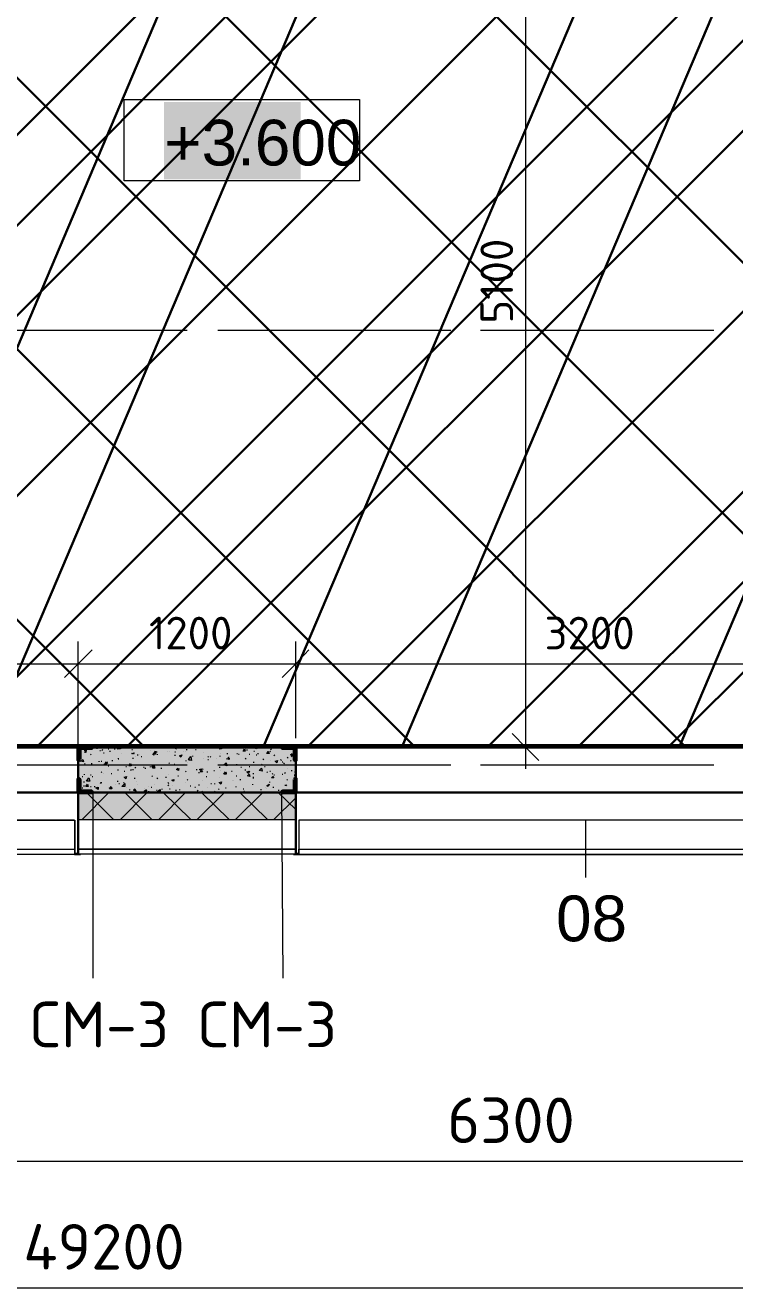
# Model space of a CAD drawing. Header units: millimetres. Extents: x -84737 to 172119, y -43083 to 59399.
# Drawn here: x 118510 to 122428, y 30360 to 37332 of the extents above; entities that cross this region are included whole.
import ezdxf

# ---------------------------------------------------------------- set-up
doc = ezdxf.new("R2010")
doc.units = ezdxf.units.MM
for name, color, linetype, lineweight in [('11) Плинтус ПЛ-2', 70, 'Continuous', 30), ('12) Наливной пол', 150, 'Continuous', 30), ('15) Штукатурка стен СТ-1.1', 161, 'Continuous', 60), ('16) Краска СТ-1.1 стена', 5, 'Continuous', 60), ('18) Краска ПТ-1 потолок', 31, 'Continuous', 30), ('20) Шпакл. баз. фин Стена', 40, 'Continuous', 60), ('22) Шпакл. баз. фин. Потолок', 102, 'Continuous', 30), ('8) Линолеум Л-1.1', 130, 'Continuous', 30)]:
    doc.layers.add(name, color=color, linetype=linetype, lineweight=lineweight)
doc.layers.add('PDF _Геометрия', color=7, linetype='Continuous')
doc.layers.add('PDF _Текст', color=7, linetype='Continuous')
doc.layers.add('PDF _Сплошная заливка', color=7, linetype='Continuous', true_color=0xffffff)
doc.styles.add('PDF GOSTCommon', font='arial.ttf')
doc.styles.add('PDF ISOCPEUR', font='isocpeur.ttf')

msp = doc.modelspace()

# ---------------------------------------------------------------- hatches: boundary and pattern name
at = {"layer": '12) Наливной пол'}
h = msp.add_hatch(dxfattribs=at)
h.set_pattern_fill('ANSI31', color=256, scale=222)
h.paths.add_polyline_path([(114514.8, 42635.7), (112106.2, 42635.7), (112106.2, 33344.1), (114514.8, 33344.1)])
h.paths.add_polyline_path([(124026.4, 38444.9), (124026.4, 33348.3), (114586.7, 33348.3), (114586.7, 39884.2), (116707.5, 39884.2), (116707.5, 38444.9)])
h.paths.add_polyline_path([(129605.6, 33344.1), (124106.9, 33344.1), (124106.9, 43647.4), (129605.6, 43647.4)])
h.paths.add_polyline_path([(109494.4, 42635.7), (111903, 42635.7), (111903, 33344.1), (109494.4, 33344.1)])
h.paths.add_polyline_path([(99982.7, 38444.9), (99982.7, 33348.3), (109422.4, 33348.3), (109422.4, 39884.2), (107301.6, 39884.2), (107301.6, 38444.9)])
h.paths.add_polyline_path([(94403.5, 33344.1), (99902.3, 33344.1), (99902.3, 43647.4), (94403.5, 43647.4)])
at = {"layer": '18) Краска ПТ-1 потолок'}
h = msp.add_hatch(dxfattribs=at)
h.set_pattern_fill('ANSI32', color=256, scale=222, angle=22)
h.paths.add_polyline_path([(114514.8, 42635.7), (112106.2, 42635.7), (112106.2, 33344.1), (114514.8, 33344.1)])
h.paths.add_polyline_path([(124026.4, 38444.9), (124026.4, 33348.3), (114586.7, 33348.3), (114586.7, 39884.2), (116707.5, 39884.2), (116707.5, 38444.9)])
h.paths.add_polyline_path([(129605.6, 33344.1), (124106.9, 33344.1), (124106.9, 43647.4), (129605.6, 43647.4)])
h.paths.add_polyline_path([(109494.4, 42635.7), (111903, 42635.7), (111903, 33344.1), (109494.4, 33344.1)])
h.paths.add_polyline_path([(99982.7, 38444.9), (99982.7, 33348.3), (109422.4, 33348.3), (109422.4, 39884.2), (107301.6, 39884.2), (107301.6, 38444.9)])
h.paths.add_polyline_path([(94403.5, 33344.1), (99902.3, 33344.1), (99902.3, 43647.4), (94403.5, 43647.4)])
h = msp.add_hatch(dxfattribs=at)
h.set_pattern_fill('ANSI32', color=256, scale=222, angle=22)
h.paths.add_polyline_path([(114514.8, 42635.7), (112106.2, 42635.7), (112106.2, 33344.1), (114514.8, 33344.1)])
h.paths.add_polyline_path([(124026.4, 38444.9), (124026.4, 33348.3), (114586.7, 33348.3), (114586.7, 39884.2), (116707.5, 39884.2), (116707.5, 38444.9)])
h.paths.add_polyline_path([(129605.6, 33344.1), (124106.9, 33344.1), (124106.9, 43647.4), (129605.6, 43647.4)])
h.paths.add_polyline_path([(109494.4, 42635.7), (111903, 42635.7), (111903, 33344.1), (109494.4, 33344.1)])
h.paths.add_polyline_path([(99982.7, 38444.9), (99982.7, 33348.3), (109422.4, 33348.3), (109422.4, 39884.2), (107301.6, 39884.2), (107301.6, 38444.9)])
h.paths.add_polyline_path([(94403.5, 33344.1), (99902.3, 33344.1), (99902.3, 43647.4), (94403.5, 43647.4)])
at = {"layer": '22) Шпакл. баз. фин. Потолок'}
h = msp.add_hatch(dxfattribs=at)
h.set_pattern_fill('ANSI37', color=256, scale=333)
h.paths.add_polyline_path([(114514.8, 42635.7), (112106.2, 42635.7), (112106.2, 33344.1), (114514.8, 33344.1)])
h.paths.add_polyline_path([(124026.4, 38444.9), (124026.4, 33348.3), (114586.7, 33348.3), (114586.7, 39884.2), (116707.5, 39884.2), (116707.5, 38444.9)])
h.paths.add_polyline_path([(129605.6, 33344.1), (124106.9, 33344.1), (124106.9, 43647.4), (129605.6, 43647.4)])
h.paths.add_polyline_path([(109494.4, 42635.7), (111903, 42635.7), (111903, 33344.1), (109494.4, 33344.1)])
h.paths.add_polyline_path([(99982.7, 38444.9), (99982.7, 33348.3), (109422.4, 33348.3), (109422.4, 39884.2), (107301.6, 39884.2), (107301.6, 38444.9)])
h.paths.add_polyline_path([(94403.5, 33344.1), (99902.3, 33344.1), (99902.3, 43647.4), (94403.5, 43647.4)])
h = msp.add_hatch(dxfattribs=at)
h.set_pattern_fill('ANSI37', color=256, scale=333)
h.paths.add_polyline_path([(114514.8, 42635.7), (112106.2, 42635.7), (112106.2, 33344.1), (114514.8, 33344.1)])
h.paths.add_polyline_path([(124026.4, 38444.9), (124026.4, 33348.3), (114586.7, 33348.3), (114586.7, 39884.2), (116707.5, 39884.2), (116707.5, 38444.9)])
h.paths.add_polyline_path([(129605.6, 33344.1), (124106.9, 33344.1), (124106.9, 43647.4), (129605.6, 43647.4)])
h.paths.add_polyline_path([(109494.4, 42635.7), (111903, 42635.7), (111903, 33344.1), (109494.4, 33344.1)])
h.paths.add_polyline_path([(99982.7, 38444.9), (99982.7, 33348.3), (109422.4, 33348.3), (109422.4, 39884.2), (107301.6, 39884.2), (107301.6, 38444.9)])
h.paths.add_polyline_path([(94403.5, 33344.1), (99902.3, 33344.1), (99902.3, 43647.4), (94403.5, 43647.4)])
at = {"layer": '8) Линолеум Л-1.1'}
h = msp.add_hatch(dxfattribs=at)
h.set_pattern_fill('ANSI31', color=256, scale=222)
h.paths.add_polyline_path([(114514.8, 42635.7), (112106.2, 42635.7), (112106.2, 33344.1), (114514.8, 33344.1)])
h.paths.add_polyline_path([(124026.4, 38444.9), (124026.4, 33348.3), (114586.7, 33348.3), (114586.7, 39884.2), (116707.5, 39884.2), (116707.5, 38444.9)])
h.paths.add_polyline_path([(129605.6, 33344.1), (124106.9, 33344.1), (124106.9, 43647.4), (129605.6, 43647.4)])
h.paths.add_polyline_path([(109494.4, 42635.7), (111903, 42635.7), (111903, 33344.1), (109494.4, 33344.1)])
h.paths.add_polyline_path([(99982.7, 38444.9), (99982.7, 33348.3), (109422.4, 33348.3), (109422.4, 39884.2), (107301.6, 39884.2), (107301.6, 38444.9)])
h.paths.add_polyline_path([(94403.5, 33344.1), (99902.3, 33344.1), (99902.3, 43647.4), (94403.5, 43647.4)])
at = {"layer": 'PDF _Сплошная заливка', "transparency": 33554559}
h = msp.add_hatch(color=256, dxfattribs=at)
h.paths.add_polyline_path([(96003.6, 32946.2), (96003.6, 33094.3), (94153.8, 33094.3), (94153.8, 32946.2)])
h.paths.add_polyline_path([(124403.2, 32946.2), (124403.2, 33094.3), (123205.2, 33094.3), (123205.2, 32946.2)])
h.paths.add_polyline_path([(126803.3, 32946.2), (126803.3, 33094.3), (125605.4, 33094.3), (125605.4, 32946.2)])
h.paths.add_polyline_path([(117604.9, 32946.2), (117604.9, 33094.3), (116402.7, 33094.3), (116402.7, 32946.2)])
h.paths.add_polyline_path([(120005, 32946.2), (120005, 33094.3), (118802.9, 33094.3), (118802.9, 32946.2)])
h.paths.add_polyline_path([(112402.5, 32946.2), (112402.5, 33094.3), (111204.5, 33094.3), (111204.5, 32946.2)])
h.paths.add_polyline_path([(114802.6, 32946.2), (114802.6, 33094.3), (113604.7, 33094.3), (113604.7, 32946.2)])
h.paths.add_polyline_path([(107602.2, 32946.2), (107602.2, 33094.3), (106404.2, 33094.3), (106404.2, 32946.2)])
h.paths.add_polyline_path([(110002.3, 32946.2), (110002.3, 33094.3), (108804.4, 33094.3), (108804.4, 32946.2)])
h.paths.add_polyline_path([(100803.9, 32946.2), (100803.9, 33094.3), (99601.7, 33094.3), (99601.7, 32946.2)])
h.paths.add_polyline_path([(105202, 32946.2), (105202, 33094.3), (104004.1, 33094.3), (104004.1, 32946.2)])
h.paths.add_polyline_path([(128005.5, 33094.3), (128005.5, 32946.2), (129855.4, 32946.2), (129855.4, 33094.3)])
h.paths.add_polyline_path([(98403.8, 32946.2), (98403.8, 33094.3), (97201.6, 33094.3), (97201.6, 32946.2)])

# ---------------------------------------------------------------- linework, layer by layer
at = {"layer": '11) Плинтус ПЛ-2'}
msp.add_lwpolyline([(124026.4, 36747.5), (124026.4, 33348.3), (114575.1, 33348.3), (114575.1, 37247)], dxfattribs=at)
at = {"layer": '15) Штукатурка стен СТ-1.1'}
msp.add_lwpolyline([(124026.4, 36747.5), (124026.4, 33348.3), (114575.1, 33348.3), (114575.1, 37247)], dxfattribs=at)
at = {"layer": '16) Краска СТ-1.1 стена'}
msp.add_lwpolyline([(124026.4, 36747.5), (124026.4, 33348.3), (114575.1, 33348.3), (114575.1, 37247)], dxfattribs=at)
at = {"layer": '20) Шпакл. баз. фин Стена'}
msp.add_lwpolyline([(124026.4, 36747.5), (124026.4, 33348.3), (114575.1, 33348.3), (114575.1, 37247)], dxfattribs=at)
at = {"layer": '8) Линолеум Л-1.1'}
msp.add_lwpolyline([(124026.4, 38444.9), (124026.4, 33348.3), (114586.7, 33348.3), (114586.7, 39884.2), (116707.5, 39884.2), (116707.5, 38444.9)], close=True, dxfattribs=at)
at = {"layer": 'PDF _Геометрия', "lineweight": 9}
for points in [[(121275, 33225.6), (121275, 38444.9), (121275, 38643.9), (121393.5, 38643.9)], [(120356.4, 36472.3), (120356.4, 36472.3)], [(118121.3, 35646.9), (119120.3, 35646.9)], [(118404.9, 35646.9), (119403.9, 35646.9)], [(119319.3, 35646.9), (119374.3, 35646.9)], [(119573.3, 35646.9), (120572.3, 35646.9)], [(119607.1, 35646.9), (119657.9, 35646.9)], [(119856.9, 35646.9), (120860.1, 35646.9)], [(120771.2, 35646.9), (120826.3, 35646.9)], [(121025.2, 35646.9), (122024.2, 35646.9)], [(121059.1, 35646.9), (121109.9, 35646.9)], [(121313.1, 35646.9), (122312.1, 35646.9)], [(122227.4, 35646.9), (122278.2, 35646.9)], [(118802.9, 33306), (118802.9, 33805.5), (118802.9, 33928.3)], [(120005, 33394.9), (120005, 33805.5), (120005, 33928.3)], [(112402.5, 33805.5), (113604.7, 33805.5), (114802.6, 33805.5), (116402.7, 33805.5), (116703.3, 33805.5), (117604.9, 33805.5), (118802.9, 33805.5), (120005, 33805.5), (123205.2, 33805.5), (124102.6, 33805.5), (124403.2, 33805.5), (125605.4, 33805.5), (126803.3, 33805.5), (128005.5, 33805.5), (128902.9, 33805.5), (129724.1, 33805.5)], [(118807.1, 33344.1), (118811.3, 33344.1)], [(118904.4, 33339.9), (118908.7, 33339.9)], [(118921.4, 33327.2), (118925.6, 33327.2)], [(118934.1, 33327.2), (118938.3, 33331.4)], [(118967.9, 33335.6), (118972.2, 33335.6)], [(119001.8, 33335.6), (119006, 33335.6)], [(119039.9, 33344.1), (119035.7, 33344.1), (119035.7, 33335.6), (119018.7, 33335.6), (119027.2, 33344.1)], [(119027.2, 33339.9), (119027.2, 33339.9)], [(119086.5, 33344.1), (119086.5, 33339.9)], [(119099.2, 33331.4), (119103.4, 33331.4)], [(119200.8, 33327.2), (119200.8, 33327.2)], [(119340.5, 33339.9), (119344.7, 33335.6)], [(119399.7, 33331.4), (119403.9, 33331.4)], [(119450.5, 33331.4), (119454.7, 33331.4)], [(119459, 33344.1), (119463.2, 33344.1)], [(119463.2, 33344.1), (119463.2, 33344.1)], [(119492.8, 33344.1), (119497.1, 33344.1)], [(119734.1, 33331.4), (119734.1, 33327.2)], [(119865.4, 33331.4), (119869.6, 33335.6)], [(119979.6, 33335.6), (119983.9, 33335.6)], [(120771.2, 33344.1), (121275, 33344.1), (121393.5, 33344.1)], [(118807.1, 33314.5), (118811.3, 33314.5)], [(118841, 33314.5), (118841, 33318.7)], [(118845.2, 33318.7), (118849.4, 33318.7)], [(118870.6, 33306), (118874.8, 33301.8)], [(118917.1, 33267.9), (118917.1, 33263.7)], [(118921.4, 33263.7), (118921.4, 33263.7)], [(118929.8, 33267.9), (118934.1, 33267.9)], [(118942.5, 33314.5), (118946.8, 33314.5)], [(118976.4, 33322.9), (118980.6, 33322.9)], [(118989.1, 33272.1), (118993.3, 33272.1)], [(119023, 33284.8), (119023, 33280.6), (119027.2, 33280.6)], [(119044.1, 33310.2), (119044.1, 33310.2)], [(119103.4, 33284.8), (119107.6, 33284.8)], [(119120.3, 33293.3), (119120.3, 33293.3)], [(119128.8, 33301.8), (119133, 33301.8)], [(119141.5, 33306), (119141.5, 33306)], [(119150, 33293.3), (119154.2, 33293.3)], [(119213.5, 33306), (119217.7, 33306)], [(119217.7, 33301.8), (119221.9, 33301.8)], [(119234.6, 33318.7), (119238.9, 33318.7)], [(119238.9, 33306), (119238.9, 33301.8)], [(119298.1, 33322.9), (119298.1, 33322.9)], [(119302.4, 33255.2), (119306.6, 33259.4)], [(119306.6, 33318.7), (119306.6, 33318.7)], [(119336.2, 33318.7), (119340.5, 33318.7)], [(119336.2, 33301.8), (119336.2, 33297.5)], [(119382.8, 33322.9), (119382.8, 33322.9)], [(119395.5, 33318.7), (119395.5, 33318.7)], [(119399.7, 33267.9), (119399.7, 33272.1)], [(119403.9, 33259.4), (119403.9, 33259.4)], [(119412.4, 33276.4), (119416.6, 33272.1)], [(119433.6, 33297.5), (119433.6, 33293.3)], [(119492.8, 33314.5), (119492.8, 33314.5)], [(119492.8, 33284.8), (119492.8, 33284.8)], [(119518.2, 33293.3), (119522.5, 33289.1)], [(119518.2, 33276.4), (119522.5, 33276.4)], [(119530.9, 33293.3), (119535.2, 33289.1)], [(119564.8, 33280.6), (119564.8, 33280.6)], [(119586, 33293.3), (119586, 33297.5)], [(119590.2, 33310.2), (119590.2, 33310.2)], [(119624.1, 33310.2), (119628.3, 33310.2)], [(119628.3, 33289.1), (119632.5, 33284.8)], [(119632.5, 33289.1), (119636.8, 33289.1)], [(119679.1, 33310.2), (119683.3, 33310.2)], [(119687.6, 33306), (119691.8, 33306)], [(119725.7, 33284.8), (119729.9, 33280.6)], [(119746.8, 33306), (119751.1, 33306)], [(119772.2, 33322.9), (119776.5, 33322.9)], [(119772.2, 33259.4), (119772.2, 33263.7)], [(119784.9, 33301.8), (119789.2, 33301.8)], [(119793.4, 33310.2), (119797.6, 33310.2)], [(119823, 33280.6), (119827.3, 33276.4)], [(119861.1, 33318.7), (119865.4, 33322.9)], [(119865.4, 33272.1), (119865.4, 33272.1)], [(119882.3, 33301.8), (119886.5, 33297.5)], [(119920.4, 33276.4), (119924.6, 33272.1)], [(119928.8, 33263.7), (119933.1, 33263.7)], [(119937.3, 33259.4), (119941.5, 33255.2)], [(119958.5, 33284.8), (119962.7, 33289.1)], [(119975.4, 33267.9), (119979.6, 33272.1)], [(119979.6, 33297.5), (119983.9, 33293.3)], [(118121.3, 33246.7), (119120.3, 33246.7)], [(118404.9, 33246.7), (119403.9, 33246.7)], [(118802.9, 33195.9), (118807.1, 33195.9), (118802.9, 33191.7)], [(118807.1, 33246.7), (118811.3, 33246.7)], [(118836.7, 33255.2), (118841, 33255.2)], [(118836.7, 33191.7), (118836.7, 33195.9)], [(118870.6, 33246.7), (118870.6, 33246.7)], [(118870.6, 33191.7), (118874.8, 33191.7)], [(118874.8, 33255.2), (118879.1, 33255.2)], [(118929.8, 33204.4), (118934.1, 33208.6)], [(118942.5, 33200.2), (118942.5, 33200.2)], [(118967.9, 33242.5), (118972.2, 33242.5)], [(118984.9, 33200.2), (118989.1, 33200.2)], [(119023, 33217.1), (119023, 33221.3)], [(119056.8, 33212.9), (119061.1, 33212.9)], [(119065.3, 33238.3), (119069.5, 33238.3)], [(119090.7, 33221.3), (119094.9, 33217.1)], [(119103.4, 33221.3), (119107.6, 33221.3)], [(119116.1, 33229.8), (119120.3, 33234)], [(119162.7, 33234), (119166.9, 33234)], [(119171.1, 33229.8), (119175.4, 33229.8)], [(119200.8, 33238.3), (119200.8, 33234)], [(119209.2, 33242.5), (119213.5, 33246.7)], [(119209.2, 33183.2), (119213.5, 33187.5)], [(119260, 33229.8), (119264.3, 33229.8)], [(119285.4, 33246.7), (119289.7, 33246.7)], [(119302.4, 33195.9), (119302.4, 33195.9)], [(119306.6, 33255.2), (119306.6, 33255.2)], [(119319.3, 33246.7), (119374.3, 33246.7)], [(119332, 33251), (119336.2, 33251)], [(119353.2, 33187.5), (119357.4, 33187.5)], [(119357.4, 33225.6), (119361.6, 33225.6)], [(119395.5, 33208.6), (119399.7, 33212.9)], [(119454.7, 33221.3), (119459, 33221.3)], [(119467.4, 33204.4), (119471.7, 33204.4)], [(119488.6, 33221.3), (119492.8, 33225.6)], [(119514, 33208.6), (119518.2, 33208.6)], [(119552.1, 33217.1), (119556.3, 33217.1)], [(119573.3, 33246.7), (120572.3, 33246.7)], [(119581.7, 33234), (119586, 33234)], [(119586, 33217.1), (119586, 33217.1)], [(119607.1, 33246.7), (119657.9, 33246.7)], [(119619.8, 33204.4), (119619.8, 33200.2)], [(119649.5, 33212.9), (119653.7, 33212.9)], [(119674.9, 33187.5), (119679.1, 33187.5)], [(119679.1, 33246.7), (119679.1, 33251)], [(119700.3, 33234), (119704.5, 33234)], [(119725.7, 33221.3), (119725.7, 33217.1)], [(119746.8, 33238.3), (119751.1, 33238.3)], [(119746.8, 33212.9), (119751.1, 33208.6)], [(119768, 33200.2), (119772.2, 33200.2)], [(119814.6, 33246.7), (119818.8, 33251)], [(119831.5, 33238.3), (119835.7, 33238.3)], [(119844.2, 33208.6), (119848.4, 33204.4)], [(119856.9, 33246.7), (120860.1, 33246.7)], [(119861.1, 33212.9), (119865.4, 33212.9)], [(119873.8, 33200.2), (119878.1, 33195.9)], [(119882.3, 33191.7), (119886.5, 33191.7)], [(119928.8, 33195.9), (119933.1, 33195.9)], [(119941.5, 33204.4), (119945.8, 33200.2)], [(119958.5, 33225.6), (119958.5, 33225.6)], [(119979.6, 33217.1), (119983.9, 33217.1)], [(119996.6, 33208.6), (120000.8, 33208.6)], [(120005, 33187.5), (119996.6, 33191.7), (120005, 33195.9)], [(120005, 33183.2), (119996.6, 33187.5), (120005, 33191.7)], [(120771.2, 33246.7), (120826.3, 33246.7)], [(121025.2, 33246.7), (122024.2, 33246.7)], [(121059.1, 33246.7), (121109.9, 33246.7)], [(121313.1, 33246.7), (122312.1, 33246.7)], [(122227.4, 33246.7), (122278.2, 33246.7)], [(118824, 33183.2), (118828.3, 33183.2)], [(118824, 33119.7), (118828.3, 33119.7)], [(118832.5, 33153.6), (118836.7, 33153.6)], [(118832.5, 33132.4), (118836.7, 33132.4)], [(118870.6, 33128.2), (118874.8, 33128.2)], [(118879.1, 33183.2), (118883.3, 33183.2)], [(118891.7, 33128.2), (118896, 33128.2)], [(118925.6, 33145.1), (118929.8, 33149.4), (118934.1, 33149.4)], [(118972.2, 33124), (118972.2, 33124)], [(119010.3, 33140.9), (119010.3, 33140.9)], [(119018.7, 33157.8), (119023, 33157.8)], [(119027.2, 33145.1), (119031.4, 33145.1)], [(119052.6, 33149.4), (119056.8, 33149.4)], [(119069.5, 33119.7), (119069.5, 33119.7)], [(119116.1, 33170.5), (119116.1, 33174.8)], [(119124.6, 33157.8), (119124.6, 33157.8)], [(119128.8, 33140.9), (119128.8, 33140.9)], [(119192.3, 33128.2), (119192.3, 33128.2)], [(119205, 33124), (119209.2, 33124)], [(119226.2, 33136.7), (119226.2, 33136.7)], [(119238.9, 33170.5), (119243.1, 33174.8)], [(119285.4, 33179), (119289.7, 33179)], [(119298.1, 33149.4), (119302.4, 33145.1)], [(119298.1, 33132.4), (119302.4, 33136.7)], [(119323.5, 33132.4), (119323.5, 33132.4)], [(119395.5, 33149.4), (119395.5, 33149.4)], [(119403.9, 33166.3), (119408.2, 33162.1)], [(119420.9, 33132.4), (119425.1, 33132.4)], [(119420.9, 33128.2), (119420.9, 33128.2)], [(119446.3, 33124), (119450.5, 33124)], [(119467.4, 33136.7), (119471.7, 33136.7)], [(119488.6, 33162.1), (119488.6, 33162.1)], [(119509.8, 33183.2), (119514, 33183.2)], [(119518.2, 33124), (119518.2, 33124)], [(119535.2, 33145.1), (119539.4, 33145.1)], [(119556.3, 33145.1), (119556.3, 33140.9)], [(119581.7, 33174.8), (119581.7, 33174.8)], [(119615.6, 33119.7), (119619.8, 33119.7)], [(119653.7, 33162.1), (119653.7, 33162.1)], [(119662.2, 33162.1), (119662.2, 33162.1)], [(119674.9, 33124), (119674.9, 33128.2)], [(119696, 33166.3), (119700.3, 33166.3)], [(119768, 33179), (119772.2, 33179)], [(119768, 33174.8), (119772.2, 33174.8)], [(119768, 33136.7), (119768, 33140.9)], [(119835.7, 33119.7), (119835.7, 33119.7)], [(119861.1, 33149.4), (119861.1, 33153.6)], [(119878.1, 33124), (119882.3, 33124)], [(119945.8, 33136.7), (119945.8, 33132.4)], [(119950, 33132.4), (119954.2, 33136.7)], [(119954.2, 33162.1), (119958.5, 33166.3)], [(120005, 33162.1), (120000.8, 33162.1), (120005, 33166.3)], [(118824, 32946.2), (118972.2, 33094.3)], [(118997.6, 32946.2), (118849.4, 33094.3)], [(118883.3, 33094.3), (118883.3, 32070)], [(119018.7, 33094.3), (119018.7, 33098.6)], [(119035.7, 32946.2), (119183.8, 33094.3)], [(119209.2, 32946.2), (119061.1, 33094.3)], [(119086.5, 33111.3), (119086.5, 33107)], [(119111.9, 33111.3), (119116.1, 33111.3)], [(119166.9, 33115.5), (119166.9, 33115.5)], [(119179.6, 33107), (119175.4, 33098.6), (119166.9, 33102.8), (119179.6, 33111.3)], [(119192.3, 33098.6), (119192.3, 33102.8)], [(119234.6, 33107), (119238.9, 33107)], [(119238.9, 33094.3), (119247.3, 33102.8), (119251.6, 33094.3)], [(119247.3, 32946.2), (119395.5, 33094.3)], [(119264.3, 33115.5), (119264.3, 33111.3)], [(119425.1, 32946.2), (119272.7, 33094.3)], [(119306.6, 33115.5), (119310.8, 33115.5)], [(119340.5, 33107), (119344.7, 33107)], [(119361.6, 33111.3), (119361.6, 33107)], [(119459, 33107), (119463.2, 33102.8)], [(119459, 32946.2), (119611.4, 33094.3)], [(119484.4, 33098.6), (119488.6, 33102.8)], [(119636.8, 32946.2), (119484.4, 33094.3)], [(119556.3, 33102.8), (119560.6, 33098.6)], [(119577.5, 33111.3), (119581.7, 33115.5)], [(119653.7, 33098.6), (119657.9, 33094.3)], [(119653.7, 33094.3), (119653.7, 33094.3)], [(119670.6, 32946.2), (119823, 33094.3)], [(119848.4, 32946.2), (119696, 33094.3)], [(119713, 33115.5), (119717.2, 33115.5)], [(119717.2, 33102.8), (119721.4, 33102.8)], [(119729.9, 33098.6), (119734.1, 33094.3)], [(119810.3, 33111.3), (119814.6, 33111.3)], [(119840, 33115.5), (119840, 33115.5)], [(119882.3, 32946.2), (120005, 33064.7)], [(119907.7, 33107), (119911.9, 33107)], [(120005, 33001.2), (119907.7, 33094.3)], [(119924.6, 33094.3), (119933.1, 32070)], [(119950, 33102.8), (119954.2, 33107)], [(121605.1, 32937.7), (121605.1, 32624.5)], [(94183.4, 31058.2), (97904.3, 31058.2), (103902.5, 31058.2), (112004.6, 31058.2), (118002.8, 31058.2), (124305.8, 31058.2), (127002.3, 31058.2), (129703, 31058.2), (132255.5, 31058.2), (134803.8, 31058.2), (137204, 31058.2), (139942.7, 31058.2), (143625.5, 31058.2)], [(94183.4, 30359.8), (143625.5, 30359.8)]]:
    msp.add_lwpolyline(points, dxfattribs=at)
for points in [[(119056.8, 36472.3), (119056.8, 36921), (120356.4, 36921), (120356.4, 36472.3)], [(118849.4, 33331.4), (118845.2, 33318.7), (118836.7, 33327.2)], [(119590.2, 33344.1), (119594.4, 33335.6), (119581.7, 33335.6)], [(119721.4, 33335.6), (119725.7, 33322.9), (119713, 33322.9)], [(119793.4, 33344.1), (119789.2, 33335.6), (119780.7, 33339.9)], [(118828.3, 33276.4), (118832.5, 33263.7), (118819.8, 33267.9)], [(118959.5, 33263.7), (118963.7, 33255.2), (118951, 33255.2)], [(119111.9, 33314.5), (119107.6, 33306), (119099.2, 33310.2)], [(119230.4, 33306), (119217.7, 33306), (119230.4, 33322.9)], [(119374.3, 33301.8), (119370.1, 33289.1), (119361.6, 33297.5)], [(119429.3, 33272.1), (119412.4, 33276.4), (119425.1, 33293.3)], [(119624.1, 33242.5), (119607.1, 33246.7), (119619.8, 33259.4)], [(119636.8, 33284.8), (119636.8, 33276.4), (119624.1, 33280.6)], [(119852.7, 33322.9), (119856.9, 33310.2), (119844.2, 33310.2)], [(119903.4, 33272.1), (119899.2, 33259.4), (119890.8, 33267.9)], [(119983.9, 33310.2), (119988.1, 33297.5), (119975.4, 33301.8)], [(118959.5, 33255.2), (118955.2, 33246.7), (118946.8, 33251)], [(119090.7, 33255.2), (119094.9, 33242.5), (119082.2, 33242.5)], [(119221.9, 33242.5), (119217.7, 33229.8), (119209.2, 33238.3)], [(119221.9, 33242.5), (119226.2, 33229.8), (119213.5, 33229.8)], [(119353.2, 33229.8), (119357.4, 33217.1), (119344.7, 33221.3)], [(119484.4, 33225.6), (119480.1, 33217.1), (119471.7, 33221.3)], [(119484.4, 33217.1), (119488.6, 33208.6), (119475.9, 33208.6)], [(119615.6, 33208.6), (119619.8, 33195.9), (119607.1, 33195.9)], [(119746.8, 33212.9), (119742.6, 33200.2), (119734.1, 33208.6)], [(119746.8, 33195.9), (119751.1, 33183.2), (119738.4, 33187.5)], [(119818.8, 33212.9), (119801.9, 33217.1), (119814.6, 33229.8)], [(118853.7, 33140.9), (118857.9, 33128.2), (118845.2, 33128.2)], [(118866.4, 33157.8), (118849.4, 33157.8), (118862.1, 33174.8)], [(118912.9, 33124), (118912.9, 33111.3), (118900.2, 33119.7)], [(118984.9, 33128.2), (118989.1, 33115.5), (118976.4, 33115.5)], [(119061.1, 33128.2), (119044.1, 33128.2), (119061.1, 33145.1)], [(119069.5, 33183.2), (119065.3, 33170.5), (119056.8, 33179)], [(119332, 33166.3), (119327.8, 33157.8), (119319.3, 33162.1)], [(119594.4, 33153.6), (119590.2, 33140.9), (119581.7, 33149.4)], [(119856.9, 33140.9), (119852.7, 33128.2), (119844.2, 33132.4)], [(119878.1, 33183.2), (119882.3, 33174.8), (119869.6, 33174.8)], [(119116.1, 33115.5), (119120.3, 33102.8), (119107.6, 33107)], [(119255.8, 33094.3), (119238.9, 33098.6), (119255.8, 33111.3)]]:
    msp.add_lwpolyline(points, close=True, dxfattribs=at)
at = {"layer": 'PDF _Геометрия', "lineweight": 20}
for points in [[(118879.1, 33881.7), (118802.9, 33805.5), (118726.7, 33729.3)], [(120077, 33881.7), (120005, 33805.5), (119928.8, 33729.3)], [(121198.8, 33420.3), (121275, 33344.1), (121346.9, 33272.1)]]:
    msp.add_lwpolyline(points, dxfattribs=at)
at = {"layer": 'PDF _Геометрия', "lineweight": 30}
for points in [[(123205.2, 33344.1), (114802.6, 33344.1), (118802.9, 33344.1), (120005, 33344.1)], [(120005, 33094.3), (120005, 33344.1), (118802.9, 33344.1), (118802.9, 33094.3)], [(118802.9, 33094.3), (117604.9, 33094.3)]]:
    msp.add_lwpolyline(points, close=True, dxfattribs=at)
at = {"layer": 'PDF _Геометрия', "lineweight": 50}
for points in [[(118811.3, 33276.4), (118811.3, 33339.9), (118874.8, 33339.9), (118879.1, 33339.9), (118879.1, 33344.1), (118802.9, 33344.1), (118802.9, 33272.1), (118807.1, 33272.1)], [(119996.6, 33339.9), (119996.6, 33276.4), (120000.8, 33272.1), (120005, 33272.1), (120005, 33344.1), (119928.8, 33344.1), (119928.8, 33339.9), (119933.1, 33339.9)], [(118811.3, 33102.8), (118811.3, 33166.3), (118807.1, 33170.5), (118802.9, 33170.5), (118802.9, 33094.3), (118879.1, 33094.3), (118879.1, 33098.6), (118874.8, 33102.8)], [(119996.6, 33166.3), (119996.6, 33102.8), (119933.1, 33102.8), (119928.8, 33098.6), (119928.8, 33094.3), (120005, 33094.3), (120005, 33170.5), (120000.8, 33170.5)]]:
    msp.add_lwpolyline(points, close=True, dxfattribs=at)
at = {"layer": 'PDF _Геометрия', "lineweight": 30}
msp.add_lwpolyline([(120022, 32755.7), (120005, 32755.7), (120005, 32781.1), (120005, 33094.3), (123205.2, 33094.3), (120005, 33094.3), (118802.9, 33094.3), (118802.9, 32781.1), (118802.9, 32755.7), (118785.9, 32755.7)], dxfattribs=at)
at = {"layer": 'PDF _Геометрия', "lineweight": 18}
for points in [[(118802.9, 33094.3), (118802.9, 32946.2), (118802.9, 32942), (118802.9, 32781.1), (120005, 32781.1), (120005, 32942), (120005, 32946.2), (120005, 33094.3)], [(118781.7, 32942), (117621.8, 32942), (117621.8, 32751.5), (117592.2, 32751.5), (117592.2, 32755.7), (117592.2, 32751.5), (117626.1, 32751.5)], [(118811.3, 32755.7), (118811.3, 32751.5), (118785.9, 32751.5), (118785.9, 32942)], [(118802.9, 32946.2), (120005, 32946.2)], [(123184.1, 32751.5), (123184.1, 32942), (120022, 32942), (120022, 32751.5), (123184.1, 32751.5), (123213.7, 32751.5), (123213.7, 32755.7), (123213.7, 32751.5), (123184.1, 32751.5), (123184.1, 32942), (120022, 32942), (120022, 32751.5), (119992.3, 32751.5), (119992.3, 32755.7), (119992.3, 32751.5), (120026.2, 32751.5)], [(118781.7, 32751.5), (118815.6, 32751.5), (118815.6, 32755.7)]]:
    msp.add_lwpolyline(points, dxfattribs=at)
for points in [[(118781.7, 32751.5), (117621.8, 32751.5), (117621.8, 32942), (118781.7, 32942)], [(118781.7, 32781.1), (118781.7, 32751.5), (117621.8, 32751.5), (117621.8, 32781.1)], [(118802.9, 32781.1), (118802.9, 32755.7), (120005, 32755.7), (120005, 32781.1)], [(123184.1, 32781.1), (123184.1, 32751.5), (120022, 32751.5), (120022, 32781.1)]]:
    msp.add_lwpolyline(points, close=True, dxfattribs=at)
at = {"layer": 'PDF _Сплошная заливка', "lineweight": 9, "transparency": 33554559}
msp.add_solid([(119277, 36908.3), (119277, 36480.8), (120030.4, 36908.3), (120030.4, 36480.8)], dxfattribs=at)
at = {"layer": 'PDF _Сплошная заливка', "lineweight": 5, "transparency": 33554559}
msp.add_solid([(118802.9, 33344.1), (118802.9, 33094.3), (120005, 33344.1), (120005, 33094.3)], dxfattribs=at)

# ---------------------------------------------------------------- texts
at = {"layer": 'PDF _Текст', "attachment_point": 4}
for s, insert, char_height, style in [('+3.600', (119278.3, 36681.6), 252.42, 'PDF GOSTCommon'), ('1200', (119193.7, 33975.1), 180.46, 'PDF ISOCPEUR'), ('3200', (121378.1, 33975.1), 180.46, 'PDF ISOCPEUR'), ('08', (121441.5, 32397.6), 252.47, 'PDF GOSTCommon'), ('СМ-3 СМ-3', (118537.5, 31813.9), 252.37, 'PDF ISOCPEUR'), ('6300', (120840.5, 31284.5), 251.76, 'PDF ISOCPEUR'), ('49200', (118499.4, 30586), 251.76, 'PDF ISOCPEUR')]:
    msp.add_mtext(s, dxfattribs=dict(at, insert=insert, char_height=char_height, style=style))
at = {"layer": 'PDF _Текст', "insert": (121114.3, 35684), "char_height": 180.46, "attachment_point": 4, "rotation": 90, "style": 'PDF ISOCPEUR'}
msp.add_mtext('5100', dxfattribs=at)

doc.saveas('drawing.dxf')
